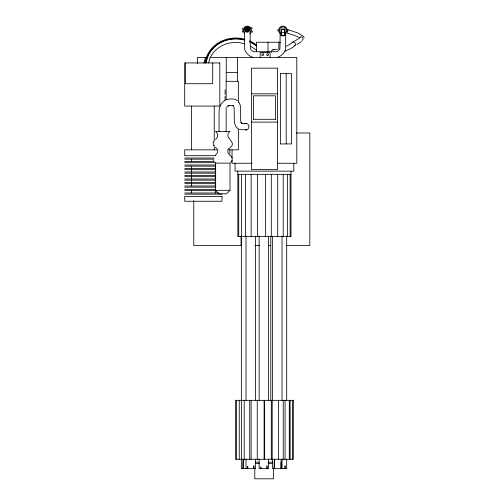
<?xml version="1.0" encoding="UTF-8"?>
<svg xmlns="http://www.w3.org/2000/svg" width="504" height="504" viewBox="0 0 504 504"><rect width="100%" height="100%" fill="white"/><g stroke="black" fill="none" stroke-linecap="round" stroke-linejoin="round"><path stroke-width="0.76" d="M253.846 466.288L253.846 468.651L253.852 465.507M266.969 466.288L266.962 468.651L266.975 465.507M285.05 466.288L285.043 468.651L285.056 465.507M243.174 459.22L243.01 468.651L243.186 460.007M292.944 42.607L293.46 41.53C300.39 45.555 287.475 49.928 284.678 51.269M227.802 150.457L228.01 152.806L228.791 154.18M299.899 37.926C300.586 34.329 305.027 39.136 302.186 40.446M287.671 32.193L287.973 29.553M203.824 62.943L205.386 57.487M204.826 62.943L206.564 56.864A32.388 29.868 13.3 0 1 244.402 39.104M205.506 62.943L207.144 57.21A31.739 29.27 13.3 0 1 244.894 39.992M205.991 62.943L207.679 57.04A31.254 28.823 13.3 0 1 244.472 39.98M208.612 62.943L209.702 59.062C214.937 45.473 231.254 39.407 244.95 43.917M242.348 29.396L242.752 28.123M252.019 32.483L252.428 31.21M213.772 141.051L213.167 143.331L213.772 145.612M228.337 148.97C239.526 142.128 223.033 138.783 229.352 131.909M226.882 107.195L228.463 105.701L227.997 105.998L229.169 105.557L228.583 105.664L233.528 105.632L232.949 105.525M285.522 33.611L286.291 32.817A4.221 4.221 0 0 0 283.387 26.114L282.284 26.126A4.221 4.221 0 0 0 279.594 32.924L280.388 33.692M230.643 162.666C232.766 160.946 232.766 157.393 230.643 155.667M230 190.317L226.498 193.819L218.931 193.819L215.428 190.317L215.428 163.126L230 163.126L230 190.317L215.428 190.317M299.395 38.178L294.538 41.126M301.524 41.58L296.856 44.535M249.795 33.762L250.608 33.025A4.215 4.215 0 0 0 247.036 26.101L245.958 26.34A4.215 4.215 0 0 0 243.923 32.71L244.667 33.522M293.221 41.637L290.033 44.182L286.316 46.267M215.428 139.369C218.1 137.907 218.453 133.806 216.077 131.909M215.428 155.207L217.419 152.806L217.627 150.457M224.639 100.485C220.834 102.923 219.089 107.629 219.057 111.995L219.057 131.431M295.205 45.19L294.67 45.272M226.233 99.641C229.881 98.778 234.354 98.248 237.497 100.687M273.023 49.789L277.483 49.165M281.509 32.432L284.376 32.432M280.318 42.235L256.473 42.235L256.473 51.843M205.941 57.399L197.347 57.399L197.347 63.573M209.847 57.399L296.787 57.399L296.787 163.252L277.534 163.252M226.277 72.563L237.283 72.563M280.35 73.647L291.583 73.647L291.583 143.93L280.312 143.93M251.376 93.826L277.465 93.826M253.43 119.309L275.411 119.309M251.376 122.113L277.465 122.113M246.702 123.423L241.416 123.392L241.952 123.612L241.025 122.598L241.208 122.913L240.66 120.576L240.616 107.106L239.898 104.108L238.764 102.06M246.683 129.931L239.4 129.515M215.428 131.45L230 131.45M296.491 132.987L309.821 132.987L309.821 245.549L286.297 245.549M218.049 149.839L184.703 149.839L184.703 155.673L215.794 155.673M227.569 149.839L238.348 149.839L238.348 128.816M184.703 158.004L214.244 158.004M184.703 159.169L213.721 159.169M184.703 161.501L214.244 161.501M184.703 162.672L215.794 162.672M252.094 163.252L232.054 163.252L232.054 160.272M184.703 165.003L215.794 165.003M184.703 166.169L215.794 166.169M184.703 168.5L215.794 168.5M184.703 169.665L215.794 169.665M184.703 172.003L215.794 172.003M184.703 173.168L215.794 173.168M237.831 174.334L291.003 174.334M184.703 175.499L215.794 175.499M184.703 176.665L215.794 176.665M184.703 179.002L215.794 179.002M184.703 180.167L215.794 180.167M184.703 182.498L215.794 182.498M184.703 183.664L215.794 183.664M184.703 185.995L215.794 185.995M184.703 187.167L215.794 187.167M184.703 189.498L215.794 189.498M184.703 190.663L215.794 190.663M184.703 192.994L218.786 192.994M184.703 194.166L222.031 194.166M241.599 245.549L193.763 245.549L193.763 200.68M254.929 245.549L259.636 245.549M268.26 245.549L270.761 245.549M255.371 462.181L258.747 462.181M268.141 462.181L272.916 462.181M255.118 463.636L259.472 463.636M268.141 463.636L272.236 463.636M287.356 29.497L298.399 33.157L303.44 36.345M286.952 33.044L294.651 35.444L299.565 37.611M233.421 105.701L234.133 107.711L234.354 122.806L236.099 126.907L238.127 128.829M256.473 44.925L252.876 42.5A32.388 29.868 13.3 0 0 249.732 40.931M256.473 45.801L252.529 43.136A31.739 29.27 13.3 0 0 249.713 41.725M256.473 45.952L252.365 43.18A31.254 28.823 13.3 0 0 249.6 41.788M250.91 46.406L256.473 50.167M215.428 147.288L217.085 148.97M251.591 27.38L252.208 28.571M303.748 36.748L304.101 37.718M213.236 159.957L213.438 160.726M242.285 30.731L242.569 32.042M277.811 29.717L277.83 31.053M281.484 466.288L281.509 468.651L281.484 464.719M281.037 462.363L281.075 468.651L281.075 460.007M293.8 163.252L293.8 171.127L235.04 171.127L235.04 163.252M292.414 400.334L292.414 459.264M291.01 171.379L291.003 236.445L237.831 236.445L237.831 171.379M290.102 174.334L290.102 236.445M290.102 400.334L290.102 459.264M289.296 400.334L289.296 459.264M287.444 174.334L287.444 236.445M286.7 236.093L286.7 400.296M286.7 459.22L286.7 468.651L272.551 468.651L272.551 459.22M286.196 73.647L286.196 143.93M285.069 400.334L285.069 459.264M283.216 174.334L283.216 236.445M283.223 400.334L283.223 459.264M282.038 236.093L282.038 400.296M282.038 459.22L282.038 468.651M280.602 73.647L280.602 143.93M278.876 42.235L278.876 49.064M278.605 400.334L278.605 459.264M277.71 174.334L277.71 236.445M275.411 119.757L275.411 95.817L253.43 95.817L253.43 119.757M273.489 468.185L273.489 478.8L254.803 478.8L254.803 468.185M272.551 236.093L272.551 400.296M272.192 400.334L272.192 459.264M271.303 174.334L271.303 236.445M271.303 400.334L271.303 459.264M270.805 236.093L270.805 400.296M270.119 57.399L270.119 52.542L260.165 52.542L260.165 57.399M268.619 236.093L268.626 400.296M268.626 459.22L268.626 468.651L259.138 468.651L259.138 459.22M267.983 42.235L267.983 52.095M265.652 174.334L265.652 236.445M264.424 400.334L264.424 459.264M264.115 400.334L264.115 459.264M259.138 236.093L259.138 400.296M257.538 174.334L257.538 236.445M257.235 400.334L257.235 459.264M255.503 236.093L255.503 400.296M255.503 459.22L255.503 468.651L241.353 468.651L241.353 459.22M251.124 174.334L251.124 236.445M251.124 400.334L251.124 459.264M249.707 400.334L249.707 459.264M246.015 236.093L246.015 400.296M246.015 459.22L246.015 468.651M245.618 174.334L245.618 236.445M244.201 400.334L244.201 459.264M241.397 174.334L241.397 236.445M241.397 400.334L241.397 459.264M241.353 236.093L241.353 400.296M241.076 236.105L241.076 245.549M239.243 400.334L239.243 459.264M238.738 174.334L238.738 236.445M238.348 102.337L238.348 81.314L226.164 81.314L226.164 100M237.46 57.399L237.46 81.314M236.584 400.334L236.584 459.264M232.054 149.839L232.054 158.035M229.849 149.839L229.849 155.805M226.252 57.399L226.252 81.314M226.164 107.787L226.164 131.928M225.093 89.756L225.093 94.418M225.093 96.169L225.093 100.838M215.321 166.169L215.321 168.5M215.321 169.665L215.321 172.003M215.321 173.168L215.321 175.499M215.321 176.665L215.321 179.002M215.321 180.167L215.321 182.498M215.321 183.664L215.321 185.995M215.321 190.663L215.321 192.994M214.238 106.086L214.238 141.246M214.238 145.152L214.238 149.839M212.701 62.943L212.701 83.727L185.34 83.727L185.34 62.943M191.413 106.086L191.413 149.839M191.413 159.169L191.413 161.501M191.413 166.169L191.413 168.5M191.413 169.665L191.413 172.003M191.413 173.168L191.413 175.499M191.413 176.665L191.413 179.002M191.413 180.167L191.413 182.498M191.413 183.664L191.413 185.995M191.413 190.663L191.413 192.994M271.517 52.359A2.041 1.562 -90 0 1 272.072 50.211A2.041 1.562 -90 0 1 273.804 50.066M277.326 57.399A12.411 12.411 0 0 0 285.655 49.209L285.655 32.224A3.358 3.358 0 0 0 285.132 27.796A3.358 3.358 0 0 0 280.671 27.796A3.358 3.358 0 0 0 280.148 32.224L279.972 48.605A6.898 6.898 0 0 1 276.816 51.71L253.474 51.71A6.898 6.898 0 0 1 250.318 48.605L250.142 32.224A3.358 3.358 0 0 0 249.619 27.796A3.358 3.358 0 0 0 245.158 27.796A3.358 3.358 0 0 0 244.635 32.224L244.635 49.209A12.411 12.411 0 0 0 252.964 57.399M245.612 129.818A3.295 2.615 -90 0 0 248.126 128.974L249.052 126.674L248.126 124.375A3.295 2.615 -90 0 0 244.988 123.858M247.716 466.288L247.672 468.651L247.722 466.288M260.826 467.076L260.795 468.651L260.826 467.076M274.371 459.22L274.207 468.651L274.403 459.22M246.859 29.749C247.439 31.563 248.264 28.47 246.859 29.749M284.836 29.075L281.043 29.075L281.043 35.784L284.836 35.784L284.836 29.075M284.376 29.541L281.509 29.541L281.509 35.324L284.376 35.324L284.376 29.541M219.82 62.943L184.703 62.943L184.703 106.086L219.82 106.086L219.82 62.943M277.465 68.166L251.376 68.166L251.376 169.64L277.465 169.64L277.465 68.166M222.031 196.497L184.703 196.497L184.703 201.247L222.031 201.247L222.031 196.497M293.322 400.334L235.519 400.334L235.519 459.264L293.322 459.264L293.322 400.334M263.107 53.871L262.886 53.777A0.901 0.901 0 0 0 261.771 54.804A0.901 0.901 0 0 0 263.17 55.383A0.901 0.901 0 0 0 263.107 53.871M267.183 55.427A0.901 0.901 0 0 0 268.531 54.646A0.901 0.901 0 0 0 267.183 53.871A0.901 0.901 0 0 0 267.183 55.427M246.147 31.891A2.331 2.331 0 0 0 249.65 29.875A2.331 2.331 0 0 0 246.147 27.852A2.331 2.331 0 0 0 246.147 31.891M246.431 31.405A1.77 1.77 0 0 0 249.089 29.875A1.77 1.77 0 0 0 246.431 28.337A1.77 1.77 0 0 0 246.431 31.405M246.519 31.254A1.594 1.594 0 0 0 248.913 29.875A1.594 1.594 0 0 0 246.519 28.489A1.594 1.594 0 0 0 246.519 31.254M246.771 30.813A1.084 1.084 0 0 0 248.403 29.875A1.084 1.084 0 0 0 246.771 28.93A1.084 1.084 0 0 0 246.771 30.813M246.979 30.454A0.674 0.674 0 0 0 247.987 29.875A0.674 0.674 0 0 0 246.979 29.289A0.674 0.674 0 0 0 246.979 30.454"/></g></svg>
